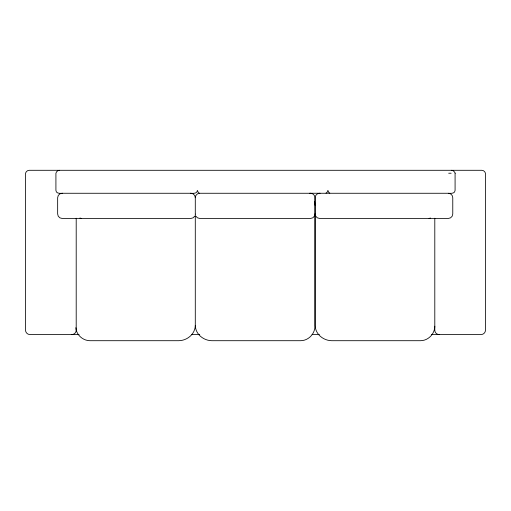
<?xml version="1.0" encoding="UTF-8"?>
<svg xmlns="http://www.w3.org/2000/svg" width="511" height="511" viewBox="0 0 511 511"><rect width="100%" height="100%" fill="white"/><g stroke="black" fill="none" stroke-linecap="round" stroke-linejoin="round"><path stroke-width="0.77" d="M434.797 326.21C434.791 333.894 428.256 340.671 420.527 340.703L331.665 340.703C323.322 340.594 315.421 334.239 315.14 325.603L315.14 197.712L315.728 195.489L317.331 193.861L319.516 193.267L447.962 193.267M195.291 214.128L195.291 325.603C195.01 334.239 187.103 340.594 178.767 340.703L89.904 340.703C82.833 340.626 76.273 334.852 75.864 327.704M315.14 205.365L315.613 203.199M195.291 213.988L195.291 197.712L195.879 195.489L197.476 193.861L199.667 193.267M314.968 213.988L314.38 216.21L312.777 217.833L310.592 218.433L199.667 218.433L197.476 217.833L195.879 216.21M62.61 193.247C60.241 193.407 56.069 193.81 55.916 190.405L55.916 173.223L56.644 171.715L57.96 170.668L59.589 170.297M194.704 216.21L193.101 217.833L190.91 218.433L62.035 218.433L59.844 217.833L58.241 216.21L57.654 213.988L57.654 197.712L58.241 195.489L59.844 193.861L62.035 193.267M326.012 193.088L327.002 192.481L327.902 190.405L328.803 192.481L329.787 193.088M429.048 218.433L430.511 218.031M71.738 334.526C74.089 334.628 76.152 332.693 76.203 330.342L76.203 218.235M448.69 173.223L451.136 173.223M451.411 170.297C453.263 170.278 454.541 171.824 455.224 173.223M190.501 193.247C192.903 193.375 197.22 193.899 197.393 190.405L198.287 192.481L199.277 193.088M309.73 193.247L320.09 193.247M448.39 193.247C450.759 193.407 454.931 193.81 455.084 190.405L455.084 173.223M62.463 193.267L190.91 193.267L193.101 193.861L194.704 195.489L195.291 197.712M199.916 193.267L310.592 193.267L312.777 193.861L314.38 195.489L314.968 197.712L314.948 326.21C314.942 333.894 308.408 340.671 300.679 340.703L211.816 340.703C203.474 340.594 195.566 334.239 195.291 325.603M79.077 334.526L30.066 334.526C27.703 334.628 25.601 332.712 25.55 330.342L25.55 173.223L26.291 171.715L27.613 170.668L29.268 170.297L481.732 170.297L483.387 170.668L484.709 171.715L485.45 173.223L485.45 330.342C485.399 332.712 483.297 334.628 480.934 334.526L431.329 334.526M191.638 334.526L199.718 334.526M312.074 334.526L319.362 334.526M439.262 334.526C436.911 334.628 434.848 332.693 434.797 330.342L434.797 218.235M448.396 193.267L450.587 193.861L452.184 195.489L452.772 197.712L452.772 213.988L452.184 216.21L450.587 217.833L448.396 218.433L319.516 218.433L317.331 217.833L315.728 216.21L315.14 213.988M79.92 218.031L81.377 218.433M314.482 201.775L314.948 204.758"/></g></svg>
